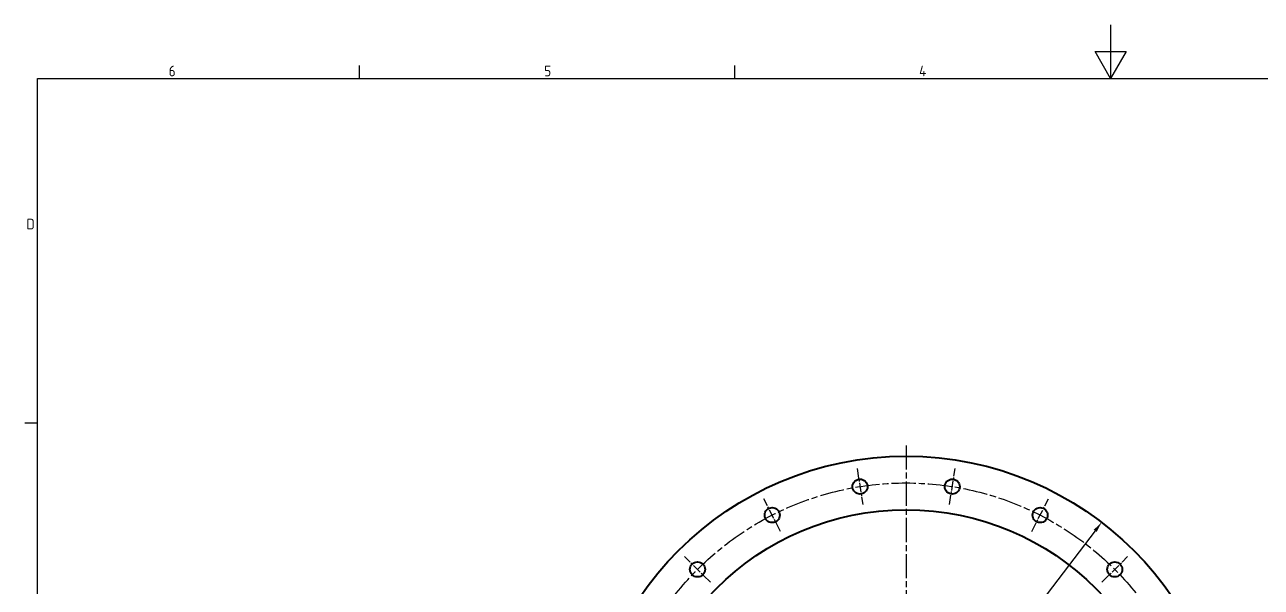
# Model space of a CAD drawing. Header units: millimetres. Extents: x 0 to 2100, y 0 to 1485.
# Drawn here: x 38 to 1191, y 961 to 1485 of the extents above; entities that cross this region are included whole.
import ezdxf

# ---------------------------------------------------------------- set-up
doc = ezdxf.new("R2010")
doc.units = ezdxf.units.MM
doc.header["$LTSCALE"] = 5
doc.linetypes.add('CHAIN', pattern=[0.35429999999999995, 0.2362, -0.0295, 0.0591, -0.0295])
doc.layers.get('0').update_dxf_attribs({"color": 3, "lineweight": 25})
for name, color, linetype, lineweight in [('가시적인 것(ISO)', 3, 'Continuous', 40), ('경계(ISO)', 7, 'Continuous', 25), ('중심 표식(ISO)', 1, 'Continuous', 25), ('중심선(ISO)', 1, 'Continuous', 25), ('치수(ISO)', 2, 'Continuous', 25)]:
    doc.layers.add(name, color=color, linetype=linetype, lineweight=lineweight)
doc.styles.add('문자 텍스트_PSTEK_POSCO', font='isocp.shx')
doc.styles.add('치수 텍스트_PSTEK_POSCO', font='isocp.shx')
doc.dimstyles.new('치수_PSTEK_POSCO', dxfattribs={"dimscale": 5, "dimtxt": 3, "dimasz": 2, "dimexe": 2, "dimexo": 2.5, "dimgap": 1, "dimtad": 1, "dimrnd": 1e-08, "dimdsep": 46, "dimtxsty": '치수 텍스트_PSTEK_POSCO', "dimcen": 0.09, "dimdle": 10, "dimclrd": 7, "dimclre": 7, "dimclrt": 2, "dimadec": 1, "dimazin": 2, "dimtfac": 1, "dimtmove": 0, "dimatfit": 3, "dimfxl": 0, "dimtolj": 1, "dimlwd": -1, "dimlwe": -1, "dimarcsym": 0})

# ---------------------------------------------------------------- blocks, each defined once
blk = doc.blocks.new('경계 Default Border')
at = {"layer": '경계(ISO)'}
for p, q in [((70, 287.0000076293945), (70, 289.4000053405762)), ((140, 287.0000076293945), (140, 289.4000053405762)), ((10, 222.7499961853027), (7.599999904632568, 222.7499961853027))]:
    blk.add_line(p, q, dxfattribs=at)
at = {"layer": '경계(ISO)', "flags": 128}
for points in [[(210, 297.0000076293945), (210, 287.0000076293945), (207.1132469177246, 292.0000076293945), (212.8867530822754, 292.0000076293945), (210, 287.0000076293945)], [(10, 10), (10, 287.0000076293945), (410, 287.0000076293945), (410, 10), (10, 10)]]:
    blk.add_lwpolyline(points, dxfattribs=at)
at = {"layer": '경계(ISO)', "color": 2, "char_height": 2.000000029802322, "attachment_point": 7, "style": '문자 텍스트_PSTEK_POSCO'}
for s, insert in [('6', (34.42969299337596, 287.3809296778403)), ('5', (104.429692993376, 287.3809296778403)), ('4', (174.3156467487881, 287.4)), ('D', (7.918846742126641, 258.8559296629392))]:
    blk.add_mtext(s, dxfattribs=dict(at, insert=insert))
blk = doc.blocks.new('*D22')
at = {"layer": 'Defpoints', "color": 0, "transparency": 16777216}
for p in [(1041.750668743416, 1021.393224275683), (677.2589799737939, 544.7950614405026)]:
    blk.add_point(p, dxfattribs=at)
at = {"layer": '치수(ISO)', "color": 7, "transparency": 16777216}
for p, q in [((1035.675807263922, 1013.449921561763), (683.3338414532873, 552.7383641544226)), ((677.2589799737939, 544.7950614405026), (613.5802435421342, 461.5306970391059))]:
    blk.add_line(p, q, dxfattribs=at)
for points in [[(1034.351923478269, 1014.462398475012), (1036.999691049575, 1012.437444648514), (1041.750668743416, 1021.393224275683)], [(682.0099576676344, 553.7508410676713), (684.6577252389409, 551.7258872411734), (677.2589799737939, 544.7950614405026)]]:
    blk.add_solid(points, dxfattribs=at)
at = {"layer": '치수(ISO)', "color": 2, "transparency": 16777216, "insert": (606.6885458894818, 473.0959252454324), "char_height": 15, "attachment_point": 4, "rotation": 52.59204378774449, "style": '치수 텍스트_PSTEK_POSCO'}
blk.add_mtext('\\A1;∅600', dxfattribs=at)

msp = doc.modelspace()

# ---------------------------------------------------------------- linework, layer by layer
at = {"layer": '가시적인 것(ISO)'}
for centre, radius in [((859.5048243586048, 783.0941428580928), 300), ((816.4853464725414, 1054.708436521755), 7.000000000000001), ((902.5243022446682, 1054.708436521755), 7.000000000000001), ((859.5048243586048, 783.0941428580928), 250), ((734.6574369302296, 1028.120937009894), 7.000000000000001), ((984.3522117869801, 1028.120937009894), 7.000000000000001), ((665.0504595323044, 977.5485076843934), 7.000000000000001), ((1053.959189184905, 977.5485076843931), 7.000000000000001)]:
    msp.add_circle(centre, radius, dxfattribs=at)
at = {"layer": '중심 표식(ISO)', "linetype": 'CHAIN', "ltscale": 19.05165100097656}
msp.add_line((859.5048243586048, 1093.094142858093), (859.5048243586048, 473.0941428580929), dxfattribs=at)
at = {"layer": '중심 표식(ISO)', "linetype": 'CHAIN', "ltscale": 7.556110382080078}
for p, q in [((813.8259605668575, 1071.499138311873), (819.1447323782254, 1037.917734731638)), ((899.8649163389842, 1037.917734731638), (905.1836881503523, 1071.499138311873)), ((742.3752754258019, 1012.973826098692), (726.9395984346572, 1043.268047921096)), ((976.6343732914079, 1012.973826098691), (992.0700502825523, 1043.268047921096)), ((677.0712748124757, 965.5276924042221), (653.029644252133, 989.5693229645647)), ((1041.938373904734, 965.527692404222), (1065.980004465076, 989.5693229645644))]:
    msp.add_line(p, q, dxfattribs=at)
at = {"layer": '중심선(ISO)', "linetype": 'CHAIN', "ltscale": 19.05165100097656}
msp.add_circle((859.504824358605, 783.094142858093), 274.9999999999995, dxfattribs=at)

# ---------------------------------------------------------------- block references
at = {"xscale": 5, "yscale": 5, "zscale": 5}
msp.add_blockref('경계 Default Border', (0, 0), dxfattribs=at)

# ---------------------------------------------------------------- dimensions: what is measured, and where the dimension line sits
at = {"layer": '치수(ISO)', "color": 7}
dim = msp.add_diameter_dim_2p(p1=(1041.750668743416, 1021.393224275683), p2=(677.2589799737939, 544.7950614405026), dimstyle='치수_PSTEK_POSCO', override={"dimdec": 2, "dimlfac": 1, "dimtp": 0, "dimtm": -0, "dimtdec": 2, "dimatfit": 2}, dxfattribs=at)
dim.commit()
dim.dimension.update_dxf_attribs({"geometry": '*D22', "text_midpoint": (628.9228562944779, 481.5922273185521), "dimtype": 163})

doc.saveas('drawing.dxf')
